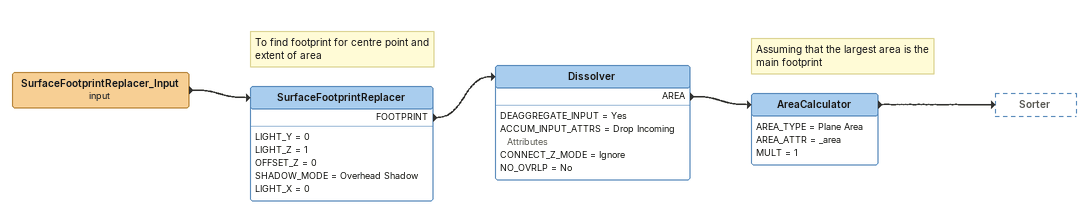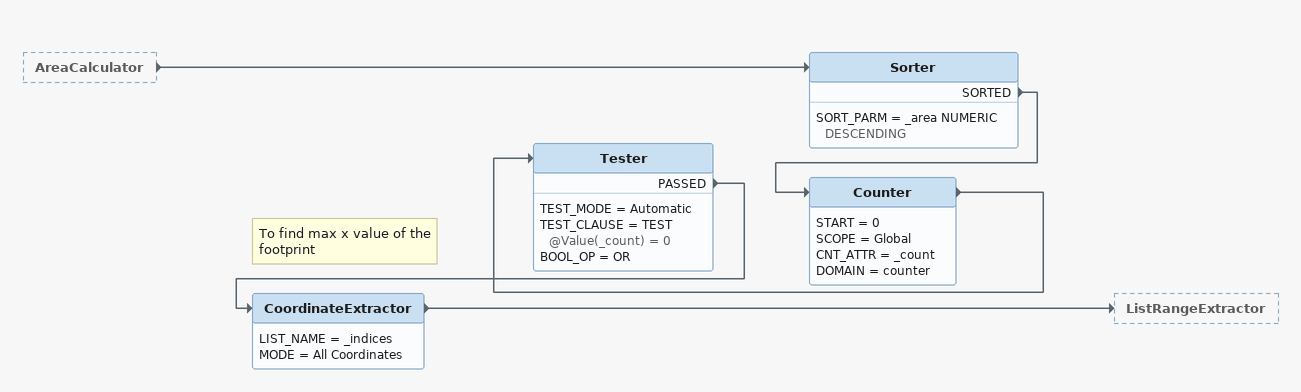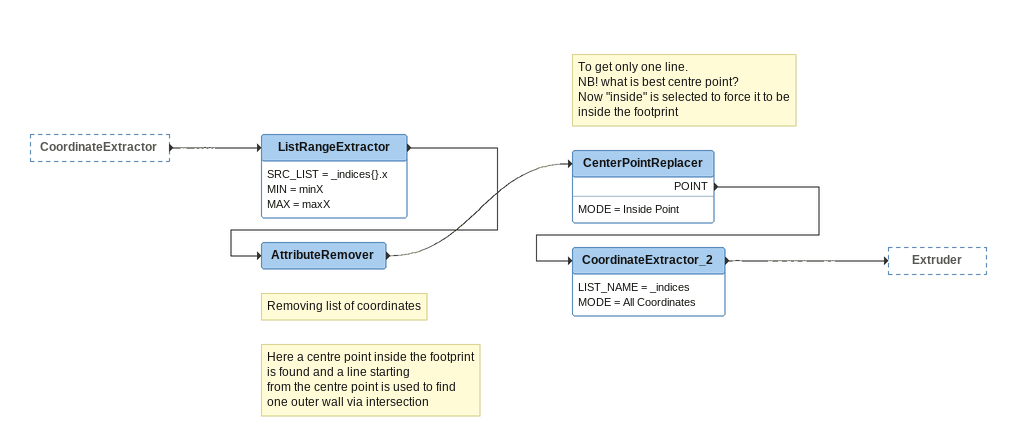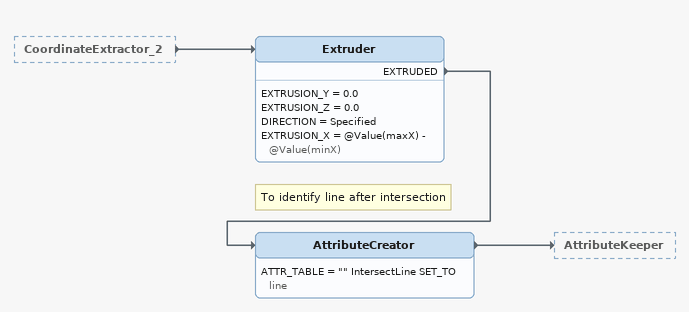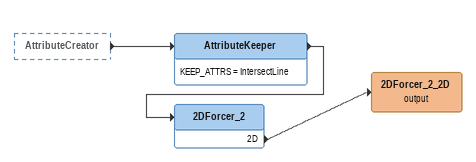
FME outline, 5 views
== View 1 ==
SurfaceFootprintReplacer_Input (input)
    -> SurfaceFootprintReplacer
Note: To find footprint for centre point and extent of area
SurfaceFootprintReplacer
    LIGHT_Y = 0
    LIGHT_Z = 1
    OFFSET_Z = 0
    SHADOW_MODE = Overhead Shadow
    LIGHT_X = 0
    FOOTPRINT -> Dissolver
Dissolver
    DEAGGREGATE_INPUT = Yes
    ACCUM_INPUT_ATTRS = Drop Incoming Attributes
    CONNECT_Z_MODE = Ignore
    NO_OVRLP = No
    AREA -> AreaCalculator
Note: Assuming that the largest area is the main footprint
AreaCalculator
    AREA_TYPE = Plane Area
    AREA_ATTR = _area
    MULT = 1
    -> Sorter

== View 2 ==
AreaCalculator [outside]
    -> Sorter
Sorter
    SORT_PARM = _area NUMERIC DESCENDING
    SORTED -> Counter
Counter
    START = 0
    SCOPE = Global
    CNT_ATTR = _count
    DOMAIN = counter
    -> Tester
Tester
    TEST_MODE = Automatic
    TEST_CLAUSE = TEST @Value(_count) = 0
    BOOL_OP = OR
    PASSED -> CoordinateExtractor
Note: To find max x value of the footprint
CoordinateExtractor
    LIST_NAME = _indices
    MODE = All Coordinates
    -> ListRangeExtractor

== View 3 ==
CoordinateExtractor [outside]
    -> ListRangeExtractor
ListRangeExtractor
    SRC_LIST = _indices{}.x
    MIN = minX
    MAX = maxX
    -> AttributeRemover
Note: Removing list of coordinates
Note: Here a centre point inside the footprint is found and a line starting / from the centre point is used to find / one outer wall via intersection
AttributeRemover
    -> CenterPointReplacer
Note: To get only one line. / NB! what is best centre point? / Now "inside" is selected to force it to be inside the footprint
CenterPointReplacer
    MODE = Inside Point
    POINT -> CoordinateExtractor_2
CoordinateExtractor_2
    LIST_NAME = _indices
    MODE = All Coordinates
    -> Extruder

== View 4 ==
CoordinateExtractor_2 [outside]
    -> Extruder
Extruder
    EXTRUSION_Y = 0.0
    EXTRUSION_Z = 0.0
    DIRECTION = Specified
    EXTRUSION_X = @Value(maxX) - @Value(minX)
    EXTRUDED -> AttributeCreator
Note: To identify line after intersection
AttributeCreator
    ATTR_TABLE = "" IntersectLine SET_TO line
    -> AttributeKeeper

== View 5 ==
AttributeCreator [outside]
    -> AttributeKeeper
AttributeKeeper
    KEEP_ATTRS = IntersectLine
    -> 2DForcer_2
2DForcer_2
    2D -> 2DForcer_2_2D (output)
2DForcer_2_2D (output)
